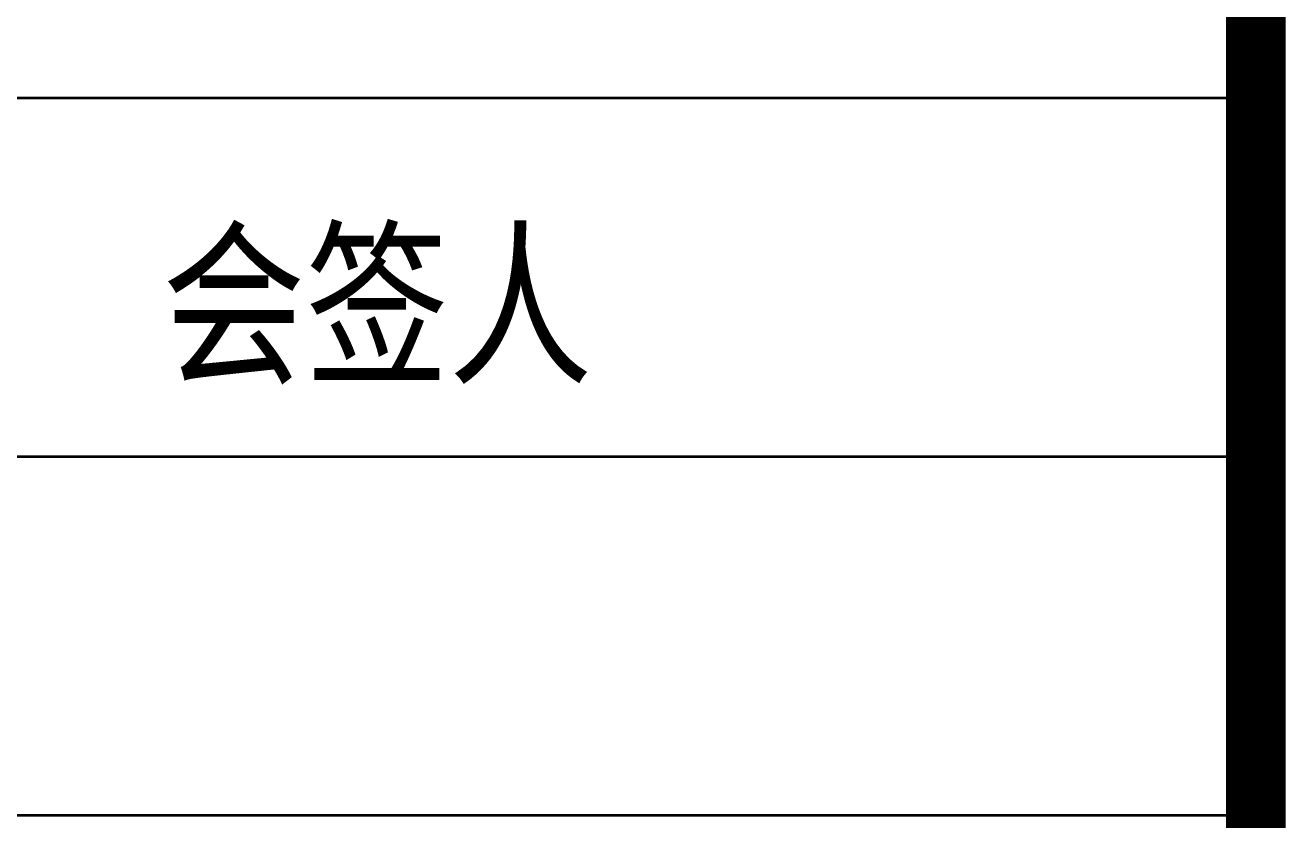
# Model space of a CAD drawing. Extents: x 1109697 to 1467097, y -139975 to 53891.
# Drawn here: x 1274837 to 1276947, y -125881 to -124552 of the extents above; entities that cross this region are included whole.
import ezdxf

# ---------------------------------------------------------------- set-up
doc = ezdxf.new("R2010")
doc.units = 0
doc.header["$LTSCALE"] = 1000
doc.header["$MEASUREMENT"] = 0
doc.layers.add('PUB_TEXT', color=7, linetype='Continuous')
doc.layers.add('PUB_TITLE', color=4, linetype='Continuous')
doc.layers.add('图框', color=4, linetype='Continuous', lineweight=35)
doc.styles.add('-黑体', font='simhei.ttf', dxfattribs={"width": 0.8})

# ---------------------------------------------------------------- blocks, each defined once
blk = doc.blocks.new('图签01')
at = {"layer": '图框', "color": 4}
for p, q in [((1793883, 97064.5), (1797883, 97064.5)), ((1793883, 96464.5), (1797883, 96464.5)), ((1793883, 95864.5), (1797883, 95864.5))]:
    blk.add_line(p, q, dxfattribs=at)
at = {"layer": '图框', "style": '-黑体', "width": 0.8}
blk.add_text('会签人', height=220, dxfattribs=at).set_placement((1796052, 96608.6))

msp = doc.modelspace()

# ---------------------------------------------------------------- linework, layer by layer
at = {"layer": 'PUB_TITLE', "const_width": 100}
msp.add_lwpolyline([(1196297, -138975.4), (1276897, -138975.4), (1276897, -81575.4), (1196297, -81575.4)], close=True, dxfattribs=at)

# ---------------------------------------------------------------- block references
at = {"layer": 'PUB_TEXT'}
msp.add_blockref('图签01', (-520986, -221737.8), dxfattribs=at)

doc.saveas('drawing.dxf')
